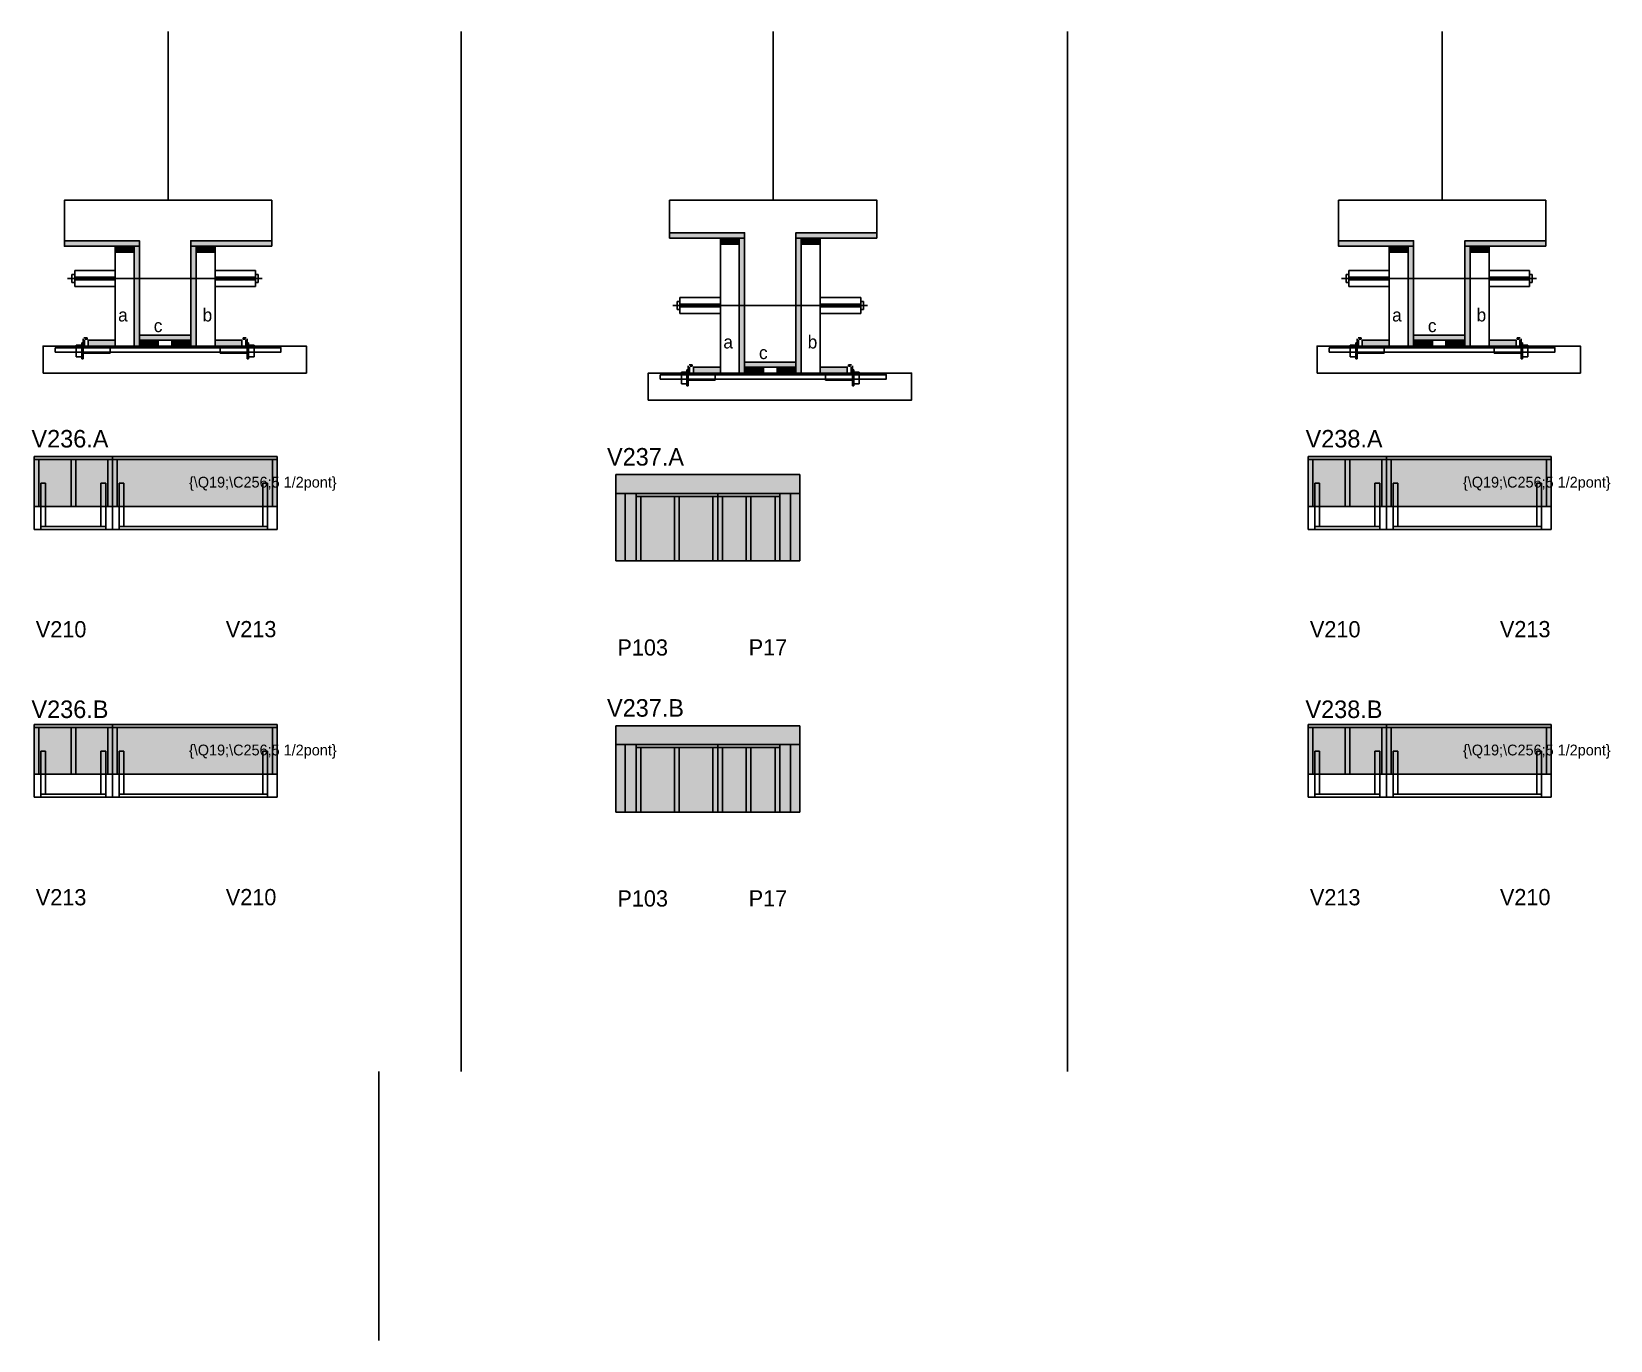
# Model space of a CAD drawing. Header units: metres. Extents: x 2890 to 4060, y 2559 to 3529.
import ezdxf

# ---------------------------------------------------------------- set-up
doc = ezdxf.new("R2010")
doc.units = ezdxf.units.M
for name, color, linetype in [('5', 7, 'Continuous'), ('barrote', 7, 'Continuous'), ('CONCRETO', 7, 'Continuous'), ('COTA', 7, 'Continuous'), ('detalhes', 7, 'Continuous'), ('Hachura', 7, 'Continuous'), ('Madeira', 7, 'Continuous'), ('Painéis', 7, 'Continuous'), ('presilha', 7, 'Continuous'), ('REAPROVEITAMENTO', 7, 'Continuous'), ('SARR_2.2x7', 7, 'Continuous'), ('SARR_3.5x7', 7, 'Continuous'), ('SCO-___-LAJ', 7, 'Continuous'), ('TENSOR', 7, 'Continuous'), ('texto', 7, 'Continuous'), ('Texto Seção', 7, 'Continuous')]:
    doc.layers.add(name, color=color, linetype=linetype)

msp = doc.modelspace()

# ---------------------------------------------------------------- hatches: boundary and pattern name
at = {"layer": 'COTA'}
h = msp.add_hatch(color=7, dxfattribs=at)
h.dxf.hatch_style = 1
h.paths.add_polyline_path([(3459.3, 3201), (3322.8, 3201), (3322.8, 3201), (3322.8, 3187), (3322.8, 3187), (3459.3, 3187), (3459.3, 3187), (3459.3, 3201)])
h = msp.add_hatch(color=7, dxfattribs=at)
h.dxf.hatch_style = 1
h.paths.add_polyline_path([(3459.3, 3014.9), (3322.8, 3014.9), (3322.8, 3014.9), (3322.8, 3000.9), (3322.8, 3000.9), (3459.3, 3000.9), (3459.3, 3000.9), (3459.3, 3014.9)])
at = {"layer": 'Hachura'}
h = msp.add_hatch(color=7, dxfattribs=at)
h.dxf.hatch_style = 1
h.paths.add_polyline_path([(2969.8, 3370.3), (2969.8, 3374.3), (2969.8, 3374.3), (2914.2, 3374.3), (2914.2, 3374.3), (2914.2, 3370.3), (2914.2, 3370.3), (2969.8, 3370.3)])
h = msp.add_hatch(color=7, dxfattribs=at)
h.dxf.hatch_style = 1
h.paths.add_polyline_path([(2965.8, 3365.9), (2965.8, 3370.3), (2965.8, 3370.3), (2951.8, 3370.3), (2951.8, 3370.3), (2951.8, 3365.9), (2951.8, 3365.9), (2965.8, 3365.9)])
h = msp.add_hatch(color=7, dxfattribs=at)
h.dxf.hatch_style = 1
h.paths.add_polyline_path([(2965.8, 3370.3), (2969.8, 3370.3), (2969.8, 3370.3), (2969.8, 3296.3), (2969.8, 3296.3), (2965.8, 3296.3), (2965.8, 3296.3), (2965.8, 3370.3)])
h = msp.add_hatch(color=7, dxfattribs=at)
h.dxf.hatch_style = 1
h.paths.add_polyline_path([(3067.8, 3370.3), (3067.8, 3374.3), (3067.8, 3374.3), (3007.8, 3374.3), (3007.8, 3374.3), (3007.8, 3370.3), (3007.8, 3370.3), (3067.8, 3370.3)])
h = msp.add_hatch(color=7, dxfattribs=at)
h.dxf.hatch_style = 1
h.paths.add_polyline_path([(3011.8, 3370.3), (3007.8, 3370.3), (3007.8, 3370.3), (3007.8, 3296.3), (3007.8, 3296.3), (3011.8, 3296.3), (3011.8, 3296.3), (3011.8, 3370.3)])
h = msp.add_hatch(color=7, dxfattribs=at)
h.dxf.hatch_style = 1
h.paths.add_polyline_path([(3011.8, 3365.9), (3011.8, 3370.3), (3011.8, 3370.3), (3025.8, 3370.3), (3025.8, 3370.3), (3025.8, 3365.9), (3025.8, 3365.9), (3011.8, 3365.9)])
h = msp.add_hatch(color=7, dxfattribs=at)
h.dxf.hatch_style = 1
h.paths.add_polyline_path([(3418.3, 3376.3), (3418.3, 3380.3), (3418.3, 3380.3), (3362.7, 3380.3), (3362.7, 3380.3), (3362.7, 3376.3), (3362.7, 3376.3), (3418.3, 3376.3)])
h = msp.add_hatch(color=7, dxfattribs=at)
h.dxf.hatch_style = 1
h.paths.add_polyline_path([(3414.3, 3371.9), (3414.3, 3376.3), (3414.3, 3376.3), (3400.3, 3376.3), (3400.3, 3376.3), (3400.3, 3371.9), (3400.3, 3371.9), (3414.3, 3371.9)])
h = msp.add_hatch(color=7, dxfattribs=at)
h.dxf.hatch_style = 1
h.paths.add_polyline_path([(3414.3, 3376.3), (3418.3, 3376.3), (3418.3, 3376.3), (3418.3, 3276.3), (3418.3, 3276.3), (3414.3, 3276.3), (3414.3, 3276.3), (3414.3, 3376.3)])
h = msp.add_hatch(color=7, dxfattribs=at)
h.dxf.hatch_style = 1
h.paths.add_polyline_path([(3516.3, 3376.3), (3516.3, 3380.3), (3516.3, 3380.3), (3456.3, 3380.3), (3456.3, 3380.3), (3456.3, 3376.3), (3456.3, 3376.3), (3516.3, 3376.3)])
h = msp.add_hatch(color=7, dxfattribs=at)
h.dxf.hatch_style = 1
h.paths.add_polyline_path([(3460.3, 3376.3), (3456.3, 3376.3), (3456.3, 3376.3), (3456.3, 3276.3), (3456.3, 3276.3), (3460.3, 3276.3), (3460.3, 3276.3), (3460.3, 3376.3)])
h = msp.add_hatch(color=7, dxfattribs=at)
h.dxf.hatch_style = 1
h.paths.add_polyline_path([(3460.3, 3371.9), (3460.3, 3376.3), (3460.3, 3376.3), (3474.3, 3376.3), (3474.3, 3376.3), (3474.3, 3371.9), (3474.3, 3371.9), (3460.3, 3371.9)])
h = msp.add_hatch(color=7, dxfattribs=at)
h.dxf.hatch_style = 1
h.paths.add_polyline_path([(3914, 3370.3), (3914, 3374.3), (3914, 3374.3), (3858.4, 3374.3), (3858.4, 3374.3), (3858.4, 3370.3), (3858.4, 3370.3), (3914, 3370.3)])
h = msp.add_hatch(color=7, dxfattribs=at)
h.dxf.hatch_style = 1
h.paths.add_polyline_path([(3910, 3365.9), (3910, 3370.3), (3910, 3370.3), (3896, 3370.3), (3896, 3370.3), (3896, 3365.9), (3896, 3365.9), (3910, 3365.9)])
h = msp.add_hatch(color=7, dxfattribs=at)
h.dxf.hatch_style = 1
h.paths.add_polyline_path([(3910, 3370.3), (3914, 3370.3), (3914, 3370.3), (3914, 3296.3), (3914, 3296.3), (3910, 3296.3), (3910, 3296.3), (3910, 3370.3)])
h = msp.add_hatch(color=7, dxfattribs=at)
h.dxf.hatch_style = 1
h.paths.add_polyline_path([(4012, 3370.3), (4012, 3374.3), (4012, 3374.3), (3952, 3374.3), (3952, 3374.3), (3952, 3370.3), (3952, 3370.3), (4012, 3370.3)])
h = msp.add_hatch(color=7, dxfattribs=at)
h.dxf.hatch_style = 1
h.paths.add_polyline_path([(3956, 3370.3), (3952, 3370.3), (3952, 3370.3), (3952, 3296.3), (3952, 3296.3), (3956, 3296.3), (3956, 3296.3), (3956, 3370.3)])
h = msp.add_hatch(color=7, dxfattribs=at)
h.dxf.hatch_style = 1
h.paths.add_polyline_path([(3956, 3365.9), (3956, 3370.3), (3956, 3370.3), (3970, 3370.3), (3970, 3370.3), (3970, 3365.9), (3970, 3365.9), (3956, 3365.9)])
h = msp.add_hatch(color=7, dxfattribs=at)
h.dxf.hatch_style = 1
h.paths.add_polyline_path([(2931.8, 3296.3), (2931.8, 3300.7), (2931.8, 3300.7), (2951.8, 3300.7), (2951.8, 3300.7), (2951.8, 3296.3), (2951.8, 3296.3), (2931.8, 3296.3)])
h = msp.add_hatch(color=7, dxfattribs=at)
h.dxf.hatch_style = 1
h.paths.add_polyline_path([(3007.8, 3300.7), (3007.8, 3304.3), (3007.8, 3304.3), (2969.8, 3304.3), (2969.8, 3304.3), (2969.8, 3300.7), (2969.8, 3300.7), (3007.8, 3300.7)])
h = msp.add_hatch(color=7, dxfattribs=at)
h.dxf.hatch_style = 1
h.paths.add_polyline_path([(2969.8, 3296.3), (2969.8, 3300.7), (2969.8, 3300.7), (2983.8, 3300.7), (2983.8, 3300.7), (2983.8, 3296.3), (2983.8, 3296.3), (2969.8, 3296.3)])
h = msp.add_hatch(color=7, dxfattribs=at)
h.dxf.hatch_style = 1
h.paths.add_polyline_path([(3007.8, 3296.3), (3007.8, 3300.7), (3007.8, 3300.7), (2993.8, 3300.7), (2993.8, 3300.7), (2993.8, 3296.3), (2993.8, 3296.3), (3007.8, 3296.3)])
h = msp.add_hatch(color=7, dxfattribs=at)
h.dxf.hatch_style = 1
h.paths.add_polyline_path([(3045.8, 3296.3), (3045.8, 3300.7), (3045.8, 3300.7), (3025.8, 3300.7), (3025.8, 3300.7), (3025.8, 3296.3), (3025.8, 3296.3), (3045.8, 3296.3)])
h = msp.add_hatch(color=7, dxfattribs=at)
h.dxf.hatch_style = 1
h.paths.add_polyline_path([(3876, 3296.3), (3876, 3300.7), (3876, 3300.7), (3896, 3300.7), (3896, 3300.7), (3896, 3296.3), (3896, 3296.3), (3876, 3296.3)])
h = msp.add_hatch(color=7, dxfattribs=at)
h.dxf.hatch_style = 1
h.paths.add_polyline_path([(3952, 3300.7), (3952, 3304.3), (3952, 3304.3), (3914, 3304.3), (3914, 3304.3), (3914, 3300.7), (3914, 3300.7), (3952, 3300.7)])
h = msp.add_hatch(color=7, dxfattribs=at)
h.dxf.hatch_style = 1
h.paths.add_polyline_path([(3914, 3296.3), (3914, 3300.7), (3914, 3300.7), (3928, 3300.7), (3928, 3300.7), (3928, 3296.3), (3928, 3296.3), (3914, 3296.3)])
h = msp.add_hatch(color=7, dxfattribs=at)
h.dxf.hatch_style = 1
h.paths.add_polyline_path([(3952, 3296.3), (3952, 3300.7), (3952, 3300.7), (3938, 3300.7), (3938, 3300.7), (3938, 3296.3), (3938, 3296.3), (3952, 3296.3)])
h = msp.add_hatch(color=7, dxfattribs=at)
h.dxf.hatch_style = 1
h.paths.add_polyline_path([(3990, 3296.3), (3990, 3300.7), (3990, 3300.7), (3970, 3300.7), (3970, 3300.7), (3970, 3296.3), (3970, 3296.3), (3990, 3296.3)])
h = msp.add_hatch(color=7, dxfattribs=at)
h.dxf.hatch_style = 1
h.paths.add_polyline_path([(3380.3, 3276.3), (3380.3, 3280.7), (3380.3, 3280.7), (3400.3, 3280.7), (3400.3, 3280.7), (3400.3, 3276.3), (3400.3, 3276.3), (3380.3, 3276.3)])
h = msp.add_hatch(color=7, dxfattribs=at)
h.dxf.hatch_style = 1
h.paths.add_polyline_path([(3456.3, 3280.7), (3456.3, 3284.3), (3456.3, 3284.3), (3418.3, 3284.3), (3418.3, 3284.3), (3418.3, 3280.7), (3418.3, 3280.7), (3456.3, 3280.7)])
h = msp.add_hatch(color=7, dxfattribs=at)
h.dxf.hatch_style = 1
h.paths.add_polyline_path([(3418.3, 3276.3), (3418.3, 3280.7), (3418.3, 3280.7), (3432.3, 3280.7), (3432.3, 3280.7), (3432.3, 3276.3), (3432.3, 3276.3), (3418.3, 3276.3)])
h = msp.add_hatch(color=7, dxfattribs=at)
h.dxf.hatch_style = 1
h.paths.add_polyline_path([(3456.3, 3276.3), (3456.3, 3280.7), (3456.3, 3280.7), (3442.3, 3280.7), (3442.3, 3280.7), (3442.3, 3276.3), (3442.3, 3276.3), (3456.3, 3276.3)])
h = msp.add_hatch(color=7, dxfattribs=at)
h.dxf.hatch_style = 1
h.paths.add_polyline_path([(3494.3, 3276.3), (3494.3, 3280.7), (3494.3, 3280.7), (3474.3, 3280.7), (3474.3, 3280.7), (3474.3, 3276.3), (3474.3, 3276.3), (3494.3, 3276.3)])
at = {"layer": 'REAPROVEITAMENTO'}
h = msp.add_hatch(color=7, dxfattribs=at)
h.dxf.hatch_style = 1
h.paths.add_polyline_path([(2891.8, 3177.4), (3071.8, 3177.4), (3071.8, 3177.4), (3071.8, 3214.4), (3071.8, 3214.4), (2891.8, 3214.4), (2891.8, 3214.4), (2891.8, 3177.4)])
h = msp.add_hatch(color=7, dxfattribs=at)
h.dxf.hatch_style = 1
h.paths.add_polyline_path([(3835.9, 3177.4), (4015.9, 3177.4), (4015.9, 3177.4), (4015.9, 3214.4), (4015.9, 3214.4), (3835.9, 3214.4), (3835.9, 3214.4), (3835.9, 3177.4)])
h = msp.add_hatch(color=7, dxfattribs=at)
h.dxf.hatch_style = 1
h.paths.add_polyline_path([(3322.8, 3137), (3459.3, 3137), (3459.3, 3137), (3459.3, 3187), (3459.3, 3187), (3322.8, 3187), (3322.8, 3187), (3322.8, 3137)])
h = msp.add_hatch(color=7, dxfattribs=at)
h.dxf.hatch_style = 1
h.paths.add_polyline_path([(2891.8, 2978.9), (3071.8, 2978.9), (3071.8, 2978.9), (3071.8, 3015.9), (3071.8, 3015.9), (2891.8, 3015.9), (2891.8, 3015.9), (2891.8, 2978.9)])
h = msp.add_hatch(color=7, dxfattribs=at)
h.dxf.hatch_style = 1
h.paths.add_polyline_path([(3835.9, 2978.9), (4015.9, 2978.9), (4015.9, 2978.9), (4015.9, 3015.9), (4015.9, 3015.9), (3835.9, 3015.9), (3835.9, 3015.9), (3835.9, 2978.9)])
h = msp.add_hatch(color=7, dxfattribs=at)
h.dxf.hatch_style = 1
h.paths.add_polyline_path([(3322.8, 2950.9), (3459.3, 2950.9), (3459.3, 2950.9), (3459.3, 3000.9), (3459.3, 3000.9), (3322.8, 3000.9), (3322.8, 3000.9), (3322.8, 2950.9)])

# ---------------------------------------------------------------- linework, layer by layer
at = {"color": 7, "lineweight": 25}
for p, q in [((2919.8, 3349.3), (2919.8, 3343.3)), ((2919.8, 3349.3), (2921.8, 3349.3)), ((2921.8, 3352.3), (2921.8, 3340.3)), ((2921.8, 3352.3), (2951.8, 3352.3)), ((2951.8, 3347.3), (2921.8, 3347.3)), ((3055.8, 3352.3), (3025.8, 3352.3)), ((3025.8, 3347.3), (3055.8, 3347.3)), ((3055.8, 3352.3), (3055.8, 3340.3)), ((3055.8, 3349.3), (3057.8, 3349.3)), ((3057.8, 3349.3), (3057.8, 3343.3)), ((3864, 3349.3), (3864, 3343.3)), ((3864, 3349.3), (3866, 3349.3)), ((3866, 3352.3), (3866, 3340.3)), ((3866, 3352.3), (3896, 3352.3)), ((3896, 3347.3), (3866, 3347.3)), ((4000, 3352.3), (3970, 3352.3)), ((3970, 3347.3), (4000, 3347.3)), ((4000, 3352.3), (4000, 3340.3)), ((4000, 3349.3), (4002, 3349.3)), ((4002, 3349.3), (4002, 3343.3)), ((2921.8, 3343.3), (2919.8, 3343.3)), ((2951.8, 3345.3), (2921.8, 3345.3)), ((2921.8, 3340.3), (2951.8, 3340.3)), ((3025.8, 3345.3), (3055.8, 3345.3)), ((3055.8, 3340.3), (3025.8, 3340.3)), ((3055.8, 3343.3), (3057.8, 3343.3)), ((3866, 3343.3), (3864, 3343.3)), ((3896, 3345.3), (3866, 3345.3)), ((3866, 3340.3), (3896, 3340.3)), ((3970, 3345.3), (4000, 3345.3)), ((4000, 3340.3), (3970, 3340.3)), ((4000, 3343.3), (4002, 3343.3)), ((3368.3, 3329.3), (3368.3, 3323.3)), ((3368.3, 3329.3), (3370.3, 3329.3)), ((3370.3, 3323.3), (3368.3, 3323.3)), ((3370.3, 3332.3), (3370.3, 3320.3)), ((3370.3, 3332.3), (3400.3, 3332.3)), ((3400.3, 3327.3), (3370.3, 3327.3)), ((3400.3, 3325.3), (3370.3, 3325.3)), ((3504.3, 3332.3), (3474.3, 3332.3)), ((3474.3, 3327.3), (3504.3, 3327.3)), ((3474.3, 3325.3), (3504.3, 3325.3)), ((3504.3, 3332.3), (3504.3, 3320.3)), ((3504.3, 3329.3), (3506.3, 3329.3)), ((3504.3, 3323.3), (3506.3, 3323.3)), ((3506.3, 3329.3), (3506.3, 3323.3)), ((3370.3, 3320.3), (3400.3, 3320.3)), ((3504.3, 3320.3), (3474.3, 3320.3)), ((3147.2, 2559.3), (3147.2, 2758.6))]:
    msp.add_line(p, q, dxfattribs=at)
at = {"layer": 'barrote', "color": 7, "lineweight": 25}
for points in [[(2898.4, 3276.3), (3093.6, 3276.3), (3093.6, 3296.3), (2898.4, 3296.3)], [(3842.5, 3276.3), (4037.7, 3276.3), (4037.7, 3296.3), (3842.5, 3296.3)], [(3346.8, 3256.3), (3542, 3256.3), (3542, 3276.3), (3346.8, 3276.3)]]:
    msp.add_lwpolyline(points, close=True, dxfattribs=at)
at = {"layer": 'CONCRETO', "color": 7, "lineweight": 25}
for points in [[(2914.2, 3374.3), (2914.2, 3404.3), (3067.8, 3404.3), (3067.8, 3374.3), (3007.8, 3374.3), (3007.8, 3304.3), (2969.8, 3304.3), (2969.8, 3374.3)], [(3362.7, 3380.3), (3362.7, 3404.3), (3516.3, 3404.3), (3516.3, 3380.3), (3456.3, 3380.3), (3456.3, 3284.3), (3418.3, 3284.3), (3418.3, 3380.3)], [(3858.4, 3374.3), (3858.4, 3404.3), (4012, 3404.3), (4012, 3374.3), (3952, 3374.3), (3952, 3304.3), (3914, 3304.3), (3914, 3374.3)]]:
    msp.add_lwpolyline(points, close=True, dxfattribs=at)
at = {"layer": 'COTA', "color": 7, "lineweight": 25}
for p, q in [((3208.3, 3529.3), (3208.3, 2758.6)), ((3657.5, 3529.3), (3657.5, 2758.6)), ((3459.3, 3201), (3322.8, 3201)), ((3322.8, 3201), (3322.8, 3187)), ((3459.3, 3187), (3459.3, 3201)), ((3459.3, 3014.9), (3322.8, 3014.9)), ((3322.8, 3014.9), (3322.8, 3000.9)), ((3459.3, 3000.9), (3459.3, 3014.9))]:
    msp.add_line(p, q, dxfattribs=at)
at = {"layer": 'Defpoints', "color": 7, "lineweight": 25}
for p, q in [((2991, 3404.3), (2991, 3529.3)), ((3439.5, 3404.3), (3439.5, 3529.3)), ((3935.2, 3404.3), (3935.2, 3529.3))]:
    msp.add_line(p, q, dxfattribs=at)
at = {"layer": 'Madeira', "color": 7, "lineweight": 25}
for points in [[(2965.8, 3365.9), (2965.8, 3370.3), (2951.8, 3370.3), (2951.8, 3365.9)], [(2965.8, 3370.3), (2951.8, 3370.3), (2951.8, 3296.3), (2965.8, 3296.3)], [(3011.8, 3365.9), (3011.8, 3370.3), (3025.8, 3370.3), (3025.8, 3365.9)], [(3011.8, 3370.3), (3025.8, 3370.3), (3025.8, 3296.3), (3011.8, 3296.3)], [(3414.3, 3371.9), (3414.3, 3376.3), (3400.3, 3376.3), (3400.3, 3371.9)], [(3414.3, 3376.3), (3400.3, 3376.3), (3400.3, 3276.3), (3414.3, 3276.3)], [(3460.3, 3371.9), (3460.3, 3376.3), (3474.3, 3376.3), (3474.3, 3371.9)], [(3460.3, 3376.3), (3474.3, 3376.3), (3474.3, 3276.3), (3460.3, 3276.3)], [(3910, 3365.9), (3910, 3370.3), (3896, 3370.3), (3896, 3365.9)], [(3910, 3370.3), (3896, 3370.3), (3896, 3296.3), (3910, 3296.3)], [(3956, 3365.9), (3956, 3370.3), (3970, 3370.3), (3970, 3365.9)], [(3956, 3370.3), (3970, 3370.3), (3970, 3296.3), (3956, 3296.3)], [(2931.8, 3296.3), (2931.8, 3300.7), (2951.8, 3300.7), (2951.8, 3296.3)], [(2969.8, 3296.3), (2969.8, 3300.7), (2983.8, 3300.7), (2983.8, 3296.3)], [(3007.8, 3296.3), (3007.8, 3300.7), (2993.8, 3300.7), (2993.8, 3296.3)], [(3045.8, 3296.3), (3045.8, 3300.7), (3025.8, 3300.7), (3025.8, 3296.3)], [(3876, 3296.3), (3876, 3300.7), (3896, 3300.7), (3896, 3296.3)], [(3914, 3296.3), (3914, 3300.7), (3928, 3300.7), (3928, 3296.3)], [(3952, 3296.3), (3952, 3300.7), (3938, 3300.7), (3938, 3296.3)], [(3990, 3296.3), (3990, 3300.7), (3970, 3300.7), (3970, 3296.3)], [(3380.3, 3276.3), (3380.3, 3280.7), (3400.3, 3280.7), (3400.3, 3276.3)], [(3418.3, 3276.3), (3418.3, 3280.7), (3432.3, 3280.7), (3432.3, 3276.3)], [(3456.3, 3276.3), (3456.3, 3280.7), (3442.3, 3280.7), (3442.3, 3276.3)], [(3494.3, 3276.3), (3494.3, 3280.7), (3474.3, 3280.7), (3474.3, 3276.3)]]:
    msp.add_lwpolyline(points, close=True, dxfattribs=at)
at = {"layer": 'Painéis', "color": 7, "lineweight": 25}
for p, q in [((2891.8, 3214.4), (3071.8, 3214.4)), ((2891.8, 3177.4), (2891.8, 3214.4)), ((2949.8, 3177.4), (2949.8, 3214.4)), ((3071.8, 3177.4), (3071.8, 3214.4)), ((3835.9, 3214.4), (4015.9, 3214.4)), ((3835.9, 3177.4), (3835.9, 3214.4)), ((3893.9, 3177.4), (3893.9, 3214.4)), ((4015.9, 3177.4), (4015.9, 3214.4)), ((3322.8, 3187), (3459.3, 3187)), ((3322.8, 3137), (3322.8, 3187)), ((3398.3, 3137), (3398.3, 3187)), ((3459.3, 3137), (3459.3, 3187)), ((2891.8, 3177.4), (3071.8, 3177.4)), ((2891.8, 3160.4), (2891.8, 3177.4)), ((2949.8, 3160.4), (2949.8, 3177.4)), ((3071.8, 3177.4), (3071.8, 3160.4)), ((3835.9, 3177.4), (4015.9, 3177.4)), ((3835.9, 3160.4), (3835.9, 3177.4)), ((3893.9, 3160.4), (3893.9, 3177.4)), ((4015.9, 3177.4), (4015.9, 3160.4)), ((3071.8, 3160.4), (2891.8, 3160.4)), ((4015.9, 3160.4), (3835.9, 3160.4)), ((3322.8, 3137), (3459.3, 3137)), ((2891.8, 3015.9), (3071.8, 3015.9)), ((2891.8, 2978.9), (2891.8, 3015.9)), ((2949.8, 2978.9), (2949.8, 3015.9)), ((3071.8, 2978.9), (3071.8, 3015.9)), ((3835.9, 3015.9), (4015.9, 3015.9)), ((3835.9, 2978.9), (3835.9, 3015.9)), ((3893.9, 2978.9), (3893.9, 3015.9)), ((4015.9, 2978.9), (4015.9, 3015.9)), ((3322.8, 3000.9), (3459.3, 3000.9)), ((3322.8, 2950.9), (3322.8, 3000.9)), ((3398.3, 2950.9), (3398.3, 3000.9)), ((3459.3, 2950.9), (3459.3, 3000.9)), ((2891.8, 2978.9), (3071.8, 2978.9)), ((2891.8, 2961.9), (2891.8, 2978.9)), ((2949.8, 2961.9), (2949.8, 2978.9)), ((3071.8, 2978.9), (3071.8, 2961.9)), ((3835.9, 2978.9), (4015.9, 2978.9)), ((3835.9, 2961.9), (3835.9, 2978.9)), ((3893.9, 2961.9), (3893.9, 2978.9)), ((4015.9, 2978.9), (4015.9, 2961.9)), ((3071.8, 2961.9), (2891.8, 2961.9)), ((4015.9, 2961.9), (3835.9, 2961.9)), ((3322.8, 2950.9), (3459.3, 2950.9))]:
    msp.add_line(p, q, dxfattribs=at)
for points in [[(2969.8, 3370.3), (2969.8, 3374.3), (2914.2, 3374.3), (2914.2, 3370.3)], [(2965.8, 3370.3), (2969.8, 3370.3), (2969.8, 3296.3), (2965.8, 3296.3)], [(3067.8, 3370.3), (3067.8, 3374.3), (3007.8, 3374.3), (3007.8, 3370.3)], [(3011.8, 3370.3), (3007.8, 3370.3), (3007.8, 3296.3), (3011.8, 3296.3)], [(3418.3, 3376.3), (3418.3, 3380.3), (3362.7, 3380.3), (3362.7, 3376.3)], [(3414.3, 3376.3), (3418.3, 3376.3), (3418.3, 3276.3), (3414.3, 3276.3)], [(3516.3, 3376.3), (3516.3, 3380.3), (3456.3, 3380.3), (3456.3, 3376.3)], [(3460.3, 3376.3), (3456.3, 3376.3), (3456.3, 3276.3), (3460.3, 3276.3)], [(3914, 3370.3), (3914, 3374.3), (3858.4, 3374.3), (3858.4, 3370.3)], [(3910, 3370.3), (3914, 3370.3), (3914, 3296.3), (3910, 3296.3)], [(4012, 3370.3), (4012, 3374.3), (3952, 3374.3), (3952, 3370.3)], [(3956, 3370.3), (3952, 3370.3), (3952, 3296.3), (3956, 3296.3)], [(3007.8, 3300.7), (3007.8, 3304.3), (2969.8, 3304.3), (2969.8, 3300.7)], [(3952, 3300.7), (3952, 3304.3), (3914, 3304.3), (3914, 3300.7)], [(3456.3, 3280.7), (3456.3, 3284.3), (3418.3, 3284.3), (3418.3, 3280.7)]]:
    msp.add_lwpolyline(points, close=True, dxfattribs=at)
at = {"layer": 'presilha', "color": 7, "lineweight": 25}
for p, q in [((2928, 3295.5), (2928, 3301.6)), ((2931, 3302.4), (2928.7, 3302.4)), ((2929, 3296.1), (2929, 3301)), ((2931, 3301.4), (2929.3, 3301.4)), ((2931, 3302.4), (2931, 3301.4)), ((3046.7, 3302.4), (3046.7, 3301.4)), ((3046.7, 3302.4), (3048.9, 3302.4)), ((3046.7, 3301.4), (3048.3, 3301.4)), ((3048.7, 3296.1), (3048.7, 3301)), ((3049.7, 3295.5), (3049.7, 3301.6)), ((3872.1, 3295.5), (3872.1, 3301.6)), ((3875.1, 3302.4), (3872.9, 3302.4)), ((3873.1, 3296.1), (3873.1, 3301)), ((3875.1, 3301.4), (3873.5, 3301.4)), ((3875.1, 3302.4), (3875.1, 3301.4)), ((3990.8, 3302.4), (3990.8, 3301.4)), ((3990.8, 3302.4), (3993.1, 3302.4)), ((3990.8, 3301.4), (3992.5, 3301.4)), ((3992.8, 3296.1), (3992.8, 3301)), ((3993.8, 3295.5), (3993.8, 3301.6)), ((2923, 3297), (2927, 3297)), ((2923, 3297), (2923, 3288.4)), ((2927, 3288.4), (2923, 3288.4)), ((2927, 3298.7), (2928, 3298.7)), ((2927, 3286.7), (2927, 3298.7)), ((2927, 3297), (2927, 3288.4)), ((2928, 3298.7), (2928, 3286.7)), ((2948, 3291.1), (2928, 3291.1)), ((2948, 3295.7), (2929.3, 3295.7)), ((2948, 3295.7), (2948, 3291.1)), ((3029.7, 3295.7), (3029.7, 3291.1)), ((3029.7, 3295.7), (3048.3, 3295.7)), ((3029.7, 3291.1), (3049.7, 3291.1)), ((3050.7, 3298.7), (3049.7, 3298.7)), ((3049.7, 3298.7), (3049.7, 3286.7)), ((3050.7, 3286.7), (3050.7, 3298.7)), ((3054.7, 3297), (3050.7, 3297)), ((3050.7, 3297), (3050.7, 3288.4)), ((3050.7, 3288.4), (3054.7, 3288.4)), ((3054.7, 3297), (3054.7, 3288.4)), ((3867.1, 3297), (3871.1, 3297)), ((3867.1, 3297), (3867.1, 3288.4)), ((3871.1, 3288.4), (3867.1, 3288.4)), ((3871.1, 3298.7), (3872.1, 3298.7)), ((3871.1, 3286.7), (3871.1, 3298.7)), ((3871.1, 3297), (3871.1, 3288.4)), ((3872.1, 3298.7), (3872.1, 3286.7)), ((3892.1, 3291.1), (3872.1, 3291.1)), ((3892.1, 3295.7), (3873.5, 3295.7)), ((3892.1, 3295.7), (3892.1, 3291.1)), ((3973.8, 3295.7), (3973.8, 3291.1)), ((3973.8, 3295.7), (3992.5, 3295.7)), ((3973.8, 3291.1), (3993.8, 3291.1)), ((3994.8, 3298.7), (3993.8, 3298.7)), ((3993.8, 3298.7), (3993.8, 3286.7)), ((3994.8, 3286.7), (3994.8, 3298.7)), ((3998.8, 3297), (3994.8, 3297)), ((3994.8, 3297), (3994.8, 3288.4)), ((3994.8, 3288.4), (3998.8, 3288.4)), ((3998.8, 3297), (3998.8, 3288.4)), ((2928, 3286.7), (2927, 3286.7)), ((3049.7, 3286.7), (3050.7, 3286.7)), ((3371.4, 3277), (3375.4, 3277)), ((3371.4, 3277), (3371.4, 3268.4)), ((3375.4, 3278.7), (3376.4, 3278.7)), ((3375.4, 3266.7), (3375.4, 3278.7)), ((3375.4, 3277), (3375.4, 3268.4)), ((3376.4, 3275.5), (3376.4, 3281.6)), ((3376.4, 3278.7), (3376.4, 3266.7)), ((3379.4, 3282.4), (3377.2, 3282.4)), ((3377.4, 3276.1), (3377.4, 3281)), ((3379.4, 3281.4), (3377.8, 3281.4)), ((3379.4, 3282.4), (3379.4, 3281.4)), ((3495.2, 3282.4), (3495.2, 3281.4)), ((3495.2, 3282.4), (3497.4, 3282.4)), ((3495.2, 3281.4), (3496.8, 3281.4)), ((3497.2, 3276.1), (3497.2, 3281)), ((3498.2, 3275.5), (3498.2, 3281.6)), ((3499.2, 3278.7), (3498.2, 3278.7)), ((3498.2, 3278.7), (3498.2, 3266.7)), ((3499.2, 3266.7), (3499.2, 3278.7)), ((3503.2, 3277), (3499.2, 3277)), ((3499.2, 3277), (3499.2, 3268.4)), ((3503.2, 3277), (3503.2, 3268.4)), ((3872.1, 3286.7), (3871.1, 3286.7)), ((3993.8, 3286.7), (3994.8, 3286.7)), ((3375.4, 3268.4), (3371.4, 3268.4)), ((3376.4, 3266.7), (3375.4, 3266.7)), ((3396.4, 3271.1), (3376.4, 3271.1)), ((3396.4, 3275.7), (3377.8, 3275.7)), ((3396.4, 3275.7), (3396.4, 3271.1)), ((3478.2, 3275.7), (3478.2, 3271.1)), ((3478.2, 3275.7), (3496.8, 3275.7)), ((3478.2, 3271.1), (3498.2, 3271.1)), ((3498.2, 3266.7), (3499.2, 3266.7)), ((3499.2, 3268.4), (3503.2, 3268.4))]:
    msp.add_line(p, q, dxfattribs=at)
at = {"layer": 'SARR_2.2x7', "color": 7, "lineweight": 25}
for p, q in [((2891.8, 3212.2), (2949.8, 3212.2)), ((2949.8, 3212.2), (3071.8, 3212.2)), ((3835.9, 3212.2), (3893.9, 3212.2)), ((3893.9, 3212.2), (4015.9, 3212.2)), ((3329.8, 3137), (3329.8, 3187)), ((3337.8, 3184.8), (3398.3, 3184.8)), ((3398.3, 3184.8), (3444.3, 3184.8)), ((3452.3, 3137), (3452.3, 3187)), ((2944.8, 3162.6), (2896.8, 3162.6)), ((3064.8, 3162.6), (2954.8, 3162.6)), ((3888.9, 3162.6), (3840.9, 3162.6)), ((4008.9, 3162.6), (3898.9, 3162.6)), ((2891.8, 3013.7), (2949.8, 3013.7)), ((2949.8, 3013.7), (3071.8, 3013.7)), ((3835.9, 3013.7), (3893.9, 3013.7)), ((3893.9, 3013.7), (4015.9, 3013.7)), ((3329.8, 2950.9), (3329.8, 3000.9)), ((3337.8, 2998.7), (3398.3, 2998.7)), ((3398.3, 2998.7), (3444.3, 2998.7)), ((3452.3, 2950.9), (3452.3, 3000.9)), ((2944.8, 2964.1), (2896.8, 2964.1)), ((3064.8, 2964.1), (2954.8, 2964.1)), ((3888.9, 2964.1), (3840.9, 2964.1)), ((4008.9, 2964.1), (3898.9, 2964.1))]:
    msp.add_line(p, q, dxfattribs=at)
at = {"layer": 'SARR_3.5x7', "color": 7, "lineweight": 25}
for p, q in [((2891.8, 3214.4), (2891.8, 3177.4)), ((2895.3, 3212.2), (2895.3, 3177.4)), ((2919.1, 3212.2), (2919.1, 3177.4)), ((2922.6, 3212.2), (2922.6, 3177.4)), ((2946.3, 3212.2), (2946.3, 3177.4)), ((2949.8, 3212.2), (2949.8, 3177.4)), ((2953.3, 3212.2), (2953.3, 3177.4)), ((3068.3, 3212.2), (3068.3, 3177.4)), ((3071.8, 3214.4), (3071.8, 3177.4)), ((3835.9, 3214.4), (3835.9, 3177.4)), ((3839.4, 3212.2), (3839.4, 3177.4)), ((3863.2, 3212.2), (3863.2, 3177.4)), ((3866.7, 3212.2), (3866.7, 3177.4)), ((3890.4, 3212.2), (3890.4, 3177.4)), ((3893.9, 3212.2), (3893.9, 3177.4)), ((3897.4, 3212.2), (3897.4, 3177.4)), ((4012.4, 3212.2), (4012.4, 3177.4)), ((4015.9, 3214.4), (4015.9, 3177.4)), ((2896.8, 3194.6), (2896.8, 3160.4)), ((2900.3, 3194.6), (2896.8, 3194.6)), ((2900.3, 3194.6), (2900.3, 3162.6)), ((2941.3, 3194.6), (2941.3, 3162.6)), ((2941.3, 3194.6), (2944.8, 3194.6)), ((2944.8, 3194.6), (2944.8, 3160.4)), ((2954.8, 3194.6), (2954.8, 3160.4)), ((2958.3, 3194.6), (2954.8, 3194.6)), ((2958.3, 3194.6), (2958.3, 3162.6)), ((3061.3, 3194.6), (3061.3, 3162.6)), ((3061.3, 3194.6), (3064.8, 3194.6)), ((3064.8, 3194.6), (3064.8, 3160.4)), ((3840.9, 3194.6), (3840.9, 3160.4)), ((3844.4, 3194.6), (3840.9, 3194.6)), ((3844.4, 3194.6), (3844.4, 3162.6)), ((3885.4, 3194.6), (3885.4, 3162.6)), ((3885.4, 3194.6), (3888.9, 3194.6)), ((3888.9, 3194.6), (3888.9, 3160.4)), ((3898.9, 3194.6), (3898.9, 3160.4)), ((3902.4, 3194.6), (3898.9, 3194.6)), ((3902.4, 3194.6), (3902.4, 3162.6)), ((4005.4, 3194.6), (4005.4, 3162.6)), ((4005.4, 3194.6), (4008.9, 3194.6)), ((4008.9, 3194.6), (4008.9, 3160.4)), ((3322.8, 3187), (3322.8, 3137)), ((3337.8, 3187), (3337.8, 3137)), ((3341.3, 3184.8), (3341.3, 3137)), ((3366.3, 3184.8), (3366.3, 3137)), ((3369.8, 3184.8), (3369.8, 3137)), ((3394.8, 3184.8), (3394.8, 3137)), ((3398.3, 3184.8), (3398.3, 3137)), ((3401.8, 3184.8), (3401.8, 3137)), ((3419.5, 3184.8), (3419.5, 3137)), ((3423, 3184.8), (3423, 3137)), ((3440.8, 3184.8), (3440.8, 3137)), ((3444.3, 3187), (3444.3, 3137)), ((3459.3, 3187), (3459.3, 3137)), ((2891.8, 3177.4), (2895.3, 3177.4)), ((2946.3, 3177.4), (2949.8, 3177.4)), ((2949.8, 3177.4), (2953.3, 3177.4)), ((3068.3, 3177.4), (3071.8, 3177.4)), ((3835.9, 3177.4), (3839.4, 3177.4)), ((3890.4, 3177.4), (3893.9, 3177.4)), ((3893.9, 3177.4), (3897.4, 3177.4)), ((4012.4, 3177.4), (4015.9, 3177.4)), ((3322.8, 3137), (3326.3, 3137)), ((3394.8, 3137), (3398.3, 3137)), ((3398.3, 3137), (3401.8, 3137)), ((3455.8, 3137), (3459.3, 3137)), ((2891.8, 3015.9), (2891.8, 2978.9)), ((2895.3, 3013.7), (2895.3, 2978.9)), ((2919.1, 3013.7), (2919.1, 2978.9)), ((2922.6, 3013.7), (2922.6, 2978.9)), ((2946.3, 3013.7), (2946.3, 2978.9)), ((2949.8, 3013.7), (2949.8, 2978.9)), ((2953.3, 3013.7), (2953.3, 2978.9)), ((3068.3, 3013.7), (3068.3, 2978.9)), ((3071.8, 3015.9), (3071.8, 2978.9)), ((3835.9, 3015.9), (3835.9, 2978.9)), ((3839.4, 3013.7), (3839.4, 2978.9)), ((3863.2, 3013.7), (3863.2, 2978.9)), ((3866.7, 3013.7), (3866.7, 2978.9)), ((3890.4, 3013.7), (3890.4, 2978.9)), ((3893.9, 3013.7), (3893.9, 2978.9)), ((3897.4, 3013.7), (3897.4, 2978.9)), ((4012.4, 3013.7), (4012.4, 2978.9)), ((4015.9, 3015.9), (4015.9, 2978.9)), ((2896.8, 2996.1), (2896.8, 2961.9)), ((2900.3, 2996.1), (2896.8, 2996.1)), ((2900.3, 2996.1), (2900.3, 2964.1)), ((2941.3, 2996.1), (2941.3, 2964.1)), ((2941.3, 2996.1), (2944.8, 2996.1)), ((2944.8, 2996.1), (2944.8, 2961.9)), ((2954.8, 2996.1), (2954.8, 2961.9)), ((2958.3, 2996.1), (2954.8, 2996.1)), ((2958.3, 2996.1), (2958.3, 2964.1)), ((3061.3, 2996.1), (3061.3, 2964.1)), ((3061.3, 2996.1), (3064.8, 2996.1)), ((3064.8, 2996.1), (3064.8, 2961.9)), ((3322.8, 3000.9), (3322.8, 2950.9)), ((3337.8, 3000.9), (3337.8, 2950.9)), ((3341.3, 2998.7), (3341.3, 2950.9)), ((3366.3, 2998.7), (3366.3, 2950.9)), ((3369.8, 2998.7), (3369.8, 2950.9)), ((3394.8, 2998.7), (3394.8, 2950.9)), ((3398.3, 2998.7), (3398.3, 2950.9)), ((3401.8, 2998.7), (3401.8, 2950.9)), ((3419.5, 2998.7), (3419.5, 2950.9)), ((3423, 2998.7), (3423, 2950.9)), ((3440.8, 2998.7), (3440.8, 2950.9)), ((3444.3, 3000.9), (3444.3, 2950.9)), ((3459.3, 3000.9), (3459.3, 2950.9)), ((3840.9, 2996.1), (3840.9, 2961.9)), ((3844.4, 2996.1), (3840.9, 2996.1)), ((3844.4, 2996.1), (3844.4, 2964.1)), ((3885.4, 2996.1), (3885.4, 2964.1)), ((3885.4, 2996.1), (3888.9, 2996.1)), ((3888.9, 2996.1), (3888.9, 2961.9)), ((3898.9, 2996.1), (3898.9, 2961.9)), ((3902.4, 2996.1), (3898.9, 2996.1)), ((3902.4, 2996.1), (3902.4, 2964.1)), ((4005.4, 2996.1), (4005.4, 2964.1)), ((4005.4, 2996.1), (4008.9, 2996.1)), ((4008.9, 2996.1), (4008.9, 2961.9)), ((2891.8, 2978.9), (2895.3, 2978.9)), ((2946.3, 2978.9), (2949.8, 2978.9)), ((2949.8, 2978.9), (2953.3, 2978.9)), ((3068.3, 2978.9), (3071.8, 2978.9)), ((3835.9, 2978.9), (3839.4, 2978.9)), ((3890.4, 2978.9), (3893.9, 2978.9)), ((3893.9, 2978.9), (3897.4, 2978.9)), ((4012.4, 2978.9), (4015.9, 2978.9)), ((3322.8, 2950.9), (3326.3, 2950.9)), ((3394.8, 2950.9), (3398.3, 2950.9)), ((3398.3, 2950.9), (3401.8, 2950.9)), ((3455.8, 2950.9), (3459.3, 2950.9))]:
    msp.add_line(p, q, dxfattribs=at)
at = {"layer": 'SCO-___-LAJ', "color": 7, "lineweight": 25}
for points in [[(2907.4, 3295), (3074.7, 3295), (3074.7, 3291.8), (2907.4, 3291.8)], [(3851.5, 3295), (4018.8, 3295), (4018.8, 3291.8), (3851.5, 3291.8)], [(3355.8, 3275), (3523.2, 3275), (3523.2, 3271.8), (3355.8, 3271.8)]]:
    msp.add_lwpolyline(points, close=True, dxfattribs=at)
at = {"layer": 'TENSOR', "color": 7, "lineweight": 25}
for p, q in [((3060.8, 3346.3), (2916.5, 3346.3)), ((4005, 3346.3), (3860.7, 3346.3)), ((3509.3, 3326.3), (3365, 3326.3))]:
    msp.add_line(p, q, dxfattribs=at)

# ---------------------------------------------------------------- texts
at = {"layer": '5', "color": 7, "lineweight": 25}
for s, p in [('V210', (2893, 3080.4)), ('V213', (3033.8, 3080.5)), ('V210', (3837.2, 3080.4)), ('V213', (3978, 3080.5)), ('P103', (3324, 3066.9)), ('P17', (3421.3, 3067)), ('V213', (2893, 2881.8)), ('V210', (3033.8, 2881.9)), ('P103', (3324, 2880.9)), ('P17', (3421.3, 2881)), ('V213', (3837.2, 2881.8)), ('V210', (3978, 2881.9))]:
    msp.add_text(s, height=12, dxfattribs=at).set_placement(p)
at = {"layer": 'detalhes', "color": 7, "lineweight": 25}
for s, p in [('b', (3016.6, 3314.5)), ('b', (3960.7, 3314.5)), ('a', (2954, 3314.5)), ('c', (2980.4, 3306.6)), ('a', (3898.1, 3314.5)), ('c', (3924.6, 3306.6)), ('a', (3402.5, 3294.5)), ('b', (3465, 3294.5)), ('c', (3428.9, 3286.6))]:
    msp.add_text(s, height=9.6, dxfattribs=at).set_placement(p)
at = {"layer": 'texto', "color": 7, "lineweight": 25}
for p in [(3006.5, 3191.4), (3950.6, 3191.4), (3006.5, 2992.9), (3950.6, 2992.9)]:
    msp.add_text('{\\Q19;\\C256;5 1/2pont}', height=8, dxfattribs=at).set_placement(p)
at = {"layer": 'Texto Seção', "color": 7, "lineweight": 25}
for s, p in [('V236.A', (2889.8, 3221.1)), ('V238.A', (3834, 3221.1)), ('V237.A', (3316.3, 3207.7)), ('V236.B', (2889.8, 3020.6)), ('V237.B', (3316.3, 3021.6)), ('V238.B', (3833.9, 3020.6))]:
    msp.add_text(s, height=13, dxfattribs=at).set_placement(p)

doc.saveas('drawing.dxf')
